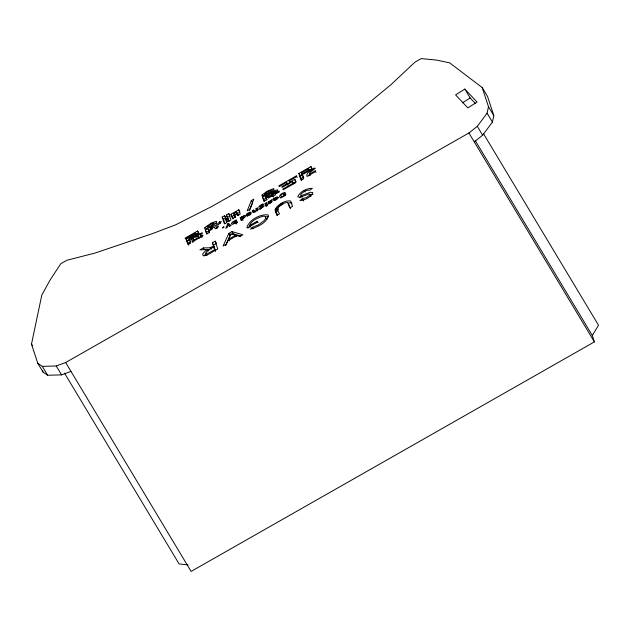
<?xml version="1.0" encoding="UTF-8"?>
<svg xmlns="http://www.w3.org/2000/svg" width="630" height="630" viewBox="0 0 630 630"><rect width="100%" height="100%" fill="white"/><g stroke="black" fill="none" stroke-linecap="round" stroke-linejoin="round"><path stroke-width="0.94" d="M249.472 225.619C251.401 220.421 257.623 217.917 262.568 216.342A9.371 2.992 -31 0 1 265.309 216.633L265.718 217.886A9.371 2.992 -31 0 1 264.002 220.713L258.402 224.918L252.228 227.359L250.496 229.178C257.363 226.981 266.608 223.154 268.451 215.586L267.986 214.893C260.08 213.972 249.259 219.775 246.858 227.509L247.188 228.005L257.497 222.138L257.197 221.225L249.472 225.619L250.362 227.099M206.845 255.481L206.963 254.764M301.967 197.387L302.093 196.694M70.993 371.409L61.575 374.874L47.628 375.244L43.1 372.141L37.761 363.25L31.5 344.106L41.808 295.029L50.093 280.059L60.771 263.734L66.874 260.261L95.035 253.063L152.531 233.588L175.762 224.776L211.79 206.482L283.122 165.879L318.426 143.577L339.672 127.071L391.065 84.57L415.044 62.094L421.218 58.582L436.566 60.094L449.694 62.874L482.218 87.57L487.557 96.461L493.818 115.613L492.416 122.086L482.643 135.214L474.264 141.876M37.761 363.25L42.289 366.353L56.235 365.983L65.654 362.518L468.925 132.985L477.304 126.331L487.077 113.195L488.478 106.722L482.218 87.57M269.026 201.868C274.586 199.592 271.971 202.828 268.262 203.978L271.097 201.907L268.096 202.986L267.907 202.222L272.184 199.781L269.026 201.868L269.892 203.506M275.168 209.821C277.743 204.616 284.815 199.986 290.635 201.033L292.548 206.396L289.816 207.947L287.619 202.466C282.272 202.616 274.365 207.577 279.547 213.791L276.814 215.35L275.168 209.821L277.397 215.279M276.499 212.042L278.003 209.365L276.664 207.144M251.323 200.6L247.165 210.853L249.7 209.412L253.835 199.167L251.323 200.6L252.661 202.821M249.543 210.514L252.315 203.679M229.225 240.873L228.336 239.392L230.887 233.714L235.644 235.234L236.534 236.715M227.761 223.807L225.776 228.328L227.147 227.548L227.981 225.296L229.745 226.06L231.178 225.249L228.509 224.343L229.013 223.264L227.761 223.807L229.1 226.028M228.824 233.415L223.107 246.031L226.241 244.243L227.69 240.88L236.943 235.62L239.762 236.549L242.889 234.769L232.021 231.596L228.824 233.415L230.155 235.636L225.587 245.732M248.377 227.918L250 225.682M65.654 362.518L191.111 571.418L594.389 341.893L592.302 335.507L598.5 325.198L483.423 133.591M204.073 256.142L206.482 253.355M299.392 197.781L301.707 195.316M215.736 225.753L219.65 221.855L221.406 221.666L217.744 225.39L217.901 227.257L215.287 228.745L214.515 227.304L210.073 228.351L211.294 226.894L215.145 225.831L215.736 225.753L217.074 227.973L218.177 226.753M208.026 251.134L207.183 249.59L205.152 251.126L202.742 253.921L202.899 255.307C208.404 256.221 213.003 250.811 217.767 249.07L215.184 241.18L212.357 242.786L214.736 248.204L212.357 242.786M280.791 198.135L281.46 197.418M260.143 206.687C260.82 205.577 264.765 203.529 264.009 206.191A2.284 0.732 -31 0 1 263.135 207.042L259.45 209.16L258.765 206.939L260.009 205.537L263.198 203.923L260.088 206.199L261.033 208.176M308.503 175.951L310.22 174.297M236.36 224.052L235.47 222.571C234.612 223.374 231.832 225.603 231.391 223.508C232.226 221.114 237.179 219.72 235.683 223.327M206.75 229.225L207.404 228.635M270.916 195.812L271.506 195.308M302.298 198.757L299.872 200.592C304.723 200.261 310.944 197.34 312.834 192.638L310.448 192.244L301.872 195.426L300.628 195.158L300.754 194.473C302.983 192.024 306.4 189.646 309.85 190.205L312.338 188.331C306.967 188.142 299.864 191.591 297.84 196.749L299.675 197.363L308.96 194.032L310.039 194.229L309.196 195.631L306.597 197.489L302.298 198.757L303.628 200.978M261.348 207.758L260.127 209.38M464.83 89.058L455.6 94.886L467.862 107.888L477.091 102.06L464.83 89.058L470.169 97.949L475.335 103.422M462.475 102.808L470.169 97.949M193.441 240.739L196.93 238.668M194.654 240.865L193.323 238.644L191.189 239.912L190.796 239.298L202.112 232.691L202.348 233.423L200.529 234.462L201.923 237.486M198.04 235.888L195.804 237.187L196.3 238.707L198.544 237.423L198.04 235.888L199.379 238.108M198.411 237.809L200.647 236.518M198.978 233.179L197.639 230.958L185.157 238.061L185.401 238.794L195.387 233.108L196.276 234.596M229.06 221.35L227.729 219.13L226.052 220.083L226.839 222.5L224.39 223.894L222.162 217.082L224.619 215.688L225.95 217.909L223.5 219.303L224.894 223.563M310.913 166.572L311.795 169.257L299.715 176.132L298.841 173.439L310.913 166.572L312.244 168.793L309.031 170.628M226.398 215.066L228.8 220.555L226.398 215.066L228.848 213.664L229.737 215.145M308.613 168.793L308.983 169.942L302.022 173.911L301.644 172.754L308.613 168.793L309.944 171.013M297.21 177.376L296.32 175.896L278.909 185.803L279.169 186.582L286.587 182.361L287.918 184.582M197.639 230.958L198.277 232.895L188.858 238.258L189.024 238.754L198.537 233.336L198.781 234.061L186.763 240.896L186.133 238.975L195.552 233.62L195.387 233.108M295.667 180.755L294.777 179.274L289.595 182.227L289.154 180.897L296.572 176.676L296.32 175.896M238.116 215.586L237.226 214.105L234.391 215.72L234.88 217.224L232.431 218.618L230.982 214.192L238.723 209.782L239.613 211.263M235.47 217.169L233.691 213.57L236.526 211.956L238.313 215.547L236.526 211.956M266.994 199.749L265.655 197.521L267.986 196.198L268.246 196.985L265.915 198.308L266.451 199.954L263.899 201.411L262.497 197.119L265.049 195.662L266.388 197.883L263.828 199.34L264.395 201.057M302.589 174.29L300.171 175.66L298.841 173.439M208.459 230.399L211.814 228.493L212.066 229.273L208.719 231.186L209.168 232.564L206.593 234.029L205.278 229.989L207.853 228.525L209.349 231.879M227.729 217.287L230.186 215.893M286.587 182.361L287.02 183.692L281.83 186.645L282.082 187.425L292.462 181.519L293.8 183.739M302.392 174.975L303.644 178.794L301.069 180.259L299.817 176.439L302.392 174.975L303.282 176.455M266.128 197.71L265.238 196.229L267.561 194.898L267.821 195.686L265.49 197.009L265.655 197.521M286.878 184.251L290.194 182.361M189.441 239.739L190.559 243.156L187.984 244.621L186.866 241.203L189.441 239.739L190.772 241.959L188.197 243.424L188.756 245.133M226.241 218.807L227.123 221.508L225.792 219.287L227.469 218.334M234.139 214.94L236.975 213.326M233.187 219.067L232.32 216.413L234.643 215.09M236.967 213.767L240.061 212.011M207.136 233.825L206.608 232.21L208.538 231.115M293.147 183.18L296.116 181.495M301.652 180.188L301.156 178.66L303.731 177.195M310.22 175.652L309.33 174.171L315.165 170.848L316.055 172.329M201.033 236.006L202.734 235.045L202.97 235.777L192.41 241.786L192.174 241.054L193.804 240.125L193.323 238.644M272.672 195.631L268.443 198.04L268.191 197.261L279.137 191.032L279.397 191.811L275.247 194.166L275.483 194.898L272.916 196.371L272.672 195.631L273.562 197.119M234.982 220.965L236.163 220.02L237.053 221.5M240.25 217.689L241.463 217.004L242.873 219.46L241.581 219.917L240.25 217.689L241.156 220.461L242.44 219.728L242.141 218.807L244.598 217.594L245.653 216.027L245.283 215.381L244.456 215.413L241.463 217.004M253.677 210.05C253.441 212.964 257.772 210.373 255.969 208.743L257.253 208.01L257.914 210.034L255.945 211.137A2.953 0.945 -31 0 1 254.284 212.097L252.929 212.255L252.394 210.782L253.677 210.05L255.016 212.271M266.356 202.828L267.018 204.852L265.734 205.585L265.072 203.561L266.356 202.828L267.246 204.317M284.666 192.41C277.145 194.694 278.342 200.907 285.532 195.056L284.666 192.41L285.555 193.89M283.5 193.544C279.137 194.434 280.76 198.781 284.106 195.394L283.5 193.544L284.831 195.765M246.456 215.161L250.228 213.011L246.385 214.42C253.819 207.884 251.819 217.279 246.456 215.161L247.346 216.641M236.321 223.185L237.502 222.24M284.059 195.733L285.996 194.631M213.405 245.983L210.27 247.763L203.293 247.944L199.946 249.85L207.183 249.59M213.696 245.007L216.523 243.4L215.184 241.18M231.753 234.73L233.352 233.817L240.605 235.935M213.712 246.928L207.609 250.527L205.506 253.26L208.309 253.181L214.617 249.708L213.712 246.928L215.657 251.008M228.336 239.392L235.644 235.234M276.042 192.599L276.853 192.268M264.82 194.402C266.648 193.607 271.239 191.89 271.05 190.26C269.231 191.063 264.632 192.772 264.82 194.402L265.71 195.891M310.188 194.961L312.976 194.284M215.862 223.823L216.633 223.603M215.444 228.32L217.074 227.973M288.154 203.183L290.532 202.789L291.974 203.254M265.655 216.799L268.474 216.712M310.291 196.253L311.039 196.206M207.246 250.102L208.987 250.055M188.126 564.937L179.093 563.913L64.52 373.141M288.957 204.687L290.627 208.554M266.994 219.398L266.64 218.854A9.371 2.992 -31 0 0 266.01 218.531M488.478 106.722L493.818 115.613M487.077 113.195L492.416 122.086M477.304 126.331L482.643 135.214M475.209 140.537L592.302 335.507M468.925 132.985L594.389 341.893M301.644 172.754L302.534 174.242M300.163 176.873L301.053 178.353M299.817 176.439L301.156 178.66M304.211 190.504L305.101 191.985M289.154 180.897L290.044 182.377M287.02 183.692L287.91 185.173M282.13 203.073L283.02 204.553M280.445 204.096L281.334 205.577M278.972 205.112L279.862 206.593M277.712 206.128L278.602 207.609M275.877 208.12L277.208 210.341M267.986 196.198L268.876 197.678M275.373 209.01L276.712 211.231M275.247 210.554L276.578 212.775M275.57 211.538L276.901 213.759M265.49 197.009L266.829 199.23M265.915 198.308L266.805 199.789M262.497 197.119L263.828 199.34M265.072 203.561L266.403 205.789M257.253 208.01L258.142 209.491M255.969 208.743L257.308 210.963M252.394 210.782L253.284 212.263M257.197 221.225L258.087 222.705M252.228 227.359L253.118 228.84M242.141 218.807L243.03 220.287M233.691 213.57L234.581 215.05M234.391 215.72L235.281 217.2M230.982 214.192L232.32 216.413M234.935 220.713L236.274 222.933M226.052 220.083L226.942 221.563M228.509 224.343L229.84 226.564M232.021 231.596L233.352 233.817M222.162 217.082L223.5 219.303M219.65 221.855L220.539 223.343M211.294 226.894L212.184 228.375M208.719 231.186L209.609 232.667M205.278 229.989L206.608 232.21M214.617 249.708L215.507 251.189M210.27 247.763L211.16 249.252M200.529 234.462L201.868 236.683M198.537 233.336L199.427 234.817M203.293 247.944L204.183 249.425M192.174 241.054L193.064 242.534M186.133 238.975L187.472 241.203M187.212 241.636L188.102 243.117M186.866 241.203L188.197 243.424M56.235 365.983L61.575 374.874M31.5 344.106L32.469 345.72M42.289 366.353L47.628 375.244M315.165 170.848L315.425 171.636L307.007 176.424C305.385 172.242 312.346 170.643 314.118 168.068L315.299 168.273L310.078 172.352L309.33 174.171M294.777 179.274L295.864 182.574L283.154 189.811L282.901 189.024L293.029 183.259L292.462 181.519M265.049 195.662L265.238 196.229M238.723 209.782L240.172 214.208L237.723 215.61L237.226 214.105M236.163 220.02L237.069 222.784L235.785 223.516L235.47 222.571M228.848 213.664L230.927 220.012L228.47 221.406L227.729 219.13M224.619 215.688L225.792 219.287M42.501 370.322L43.1 372.141M235.289 221.925C232.123 226.461 232.068 219.941 235.289 221.925M241.825 217.586C243.621 220.65 246.18 213.216 241.825 217.586M260.371 207.073C262.198 209.995 264.687 202.742 260.371 207.073M250.37 213.436C249.378 215.633 245.125 215.381 250.37 213.436M277.027 198.261C276.042 200.458 271.79 200.206 277.027 198.261M278.263 197.655C277.515 199.096 274.357 201.647 273.121 199.978L276.893 197.836L273.05 199.245C274.286 198.505 277.357 195.528 278.263 197.655M268.821 194.457L268.663 194.804A6.45 2.063 -31 0 0 268.892 195.505L273.617 193.914L277.728 190.48A6.45 2.063 -31 0 0 277.499 189.78L273.798 190.819L268.821 194.457M204.947 227.54L204.687 227.997A7.056 2.26 -31 0 0 204.986 228.903C209.357 228.288 213.751 225.587 216.641 222.264A7.056 2.26 -31 0 0 216.35 221.358L211.412 222.981L204.947 227.54M262.198 194.867L261.954 195.276A5.686 1.819 -31 0 0 262.206 196.056L268.364 193.646L273.924 189.386A5.686 1.819 -31 0 0 273.664 188.606L267.506 191.024L262.198 194.867M207.427 226.572L207.254 226.816A2.449 0.78 -31 0 0 207.396 227.249L210.9 225.847L214.074 223.445A2.449 0.78 -31 0 0 213.932 223.012L210.428 224.414L207.427 226.572M271.522 193.126L271.183 193.505A1.858 0.591 -31 0 0 271.341 193.977L275.208 191.78A1.858 0.591 -31 0 0 275.05 191.299L271.522 193.126M223.8 226.855L222.508 227.588L222.658 228.068L223.957 227.328L223.8 226.855M267.144 205.128L265.797 205.9L265.962 206.396L267.309 205.632L267.144 205.128"/></g></svg>
